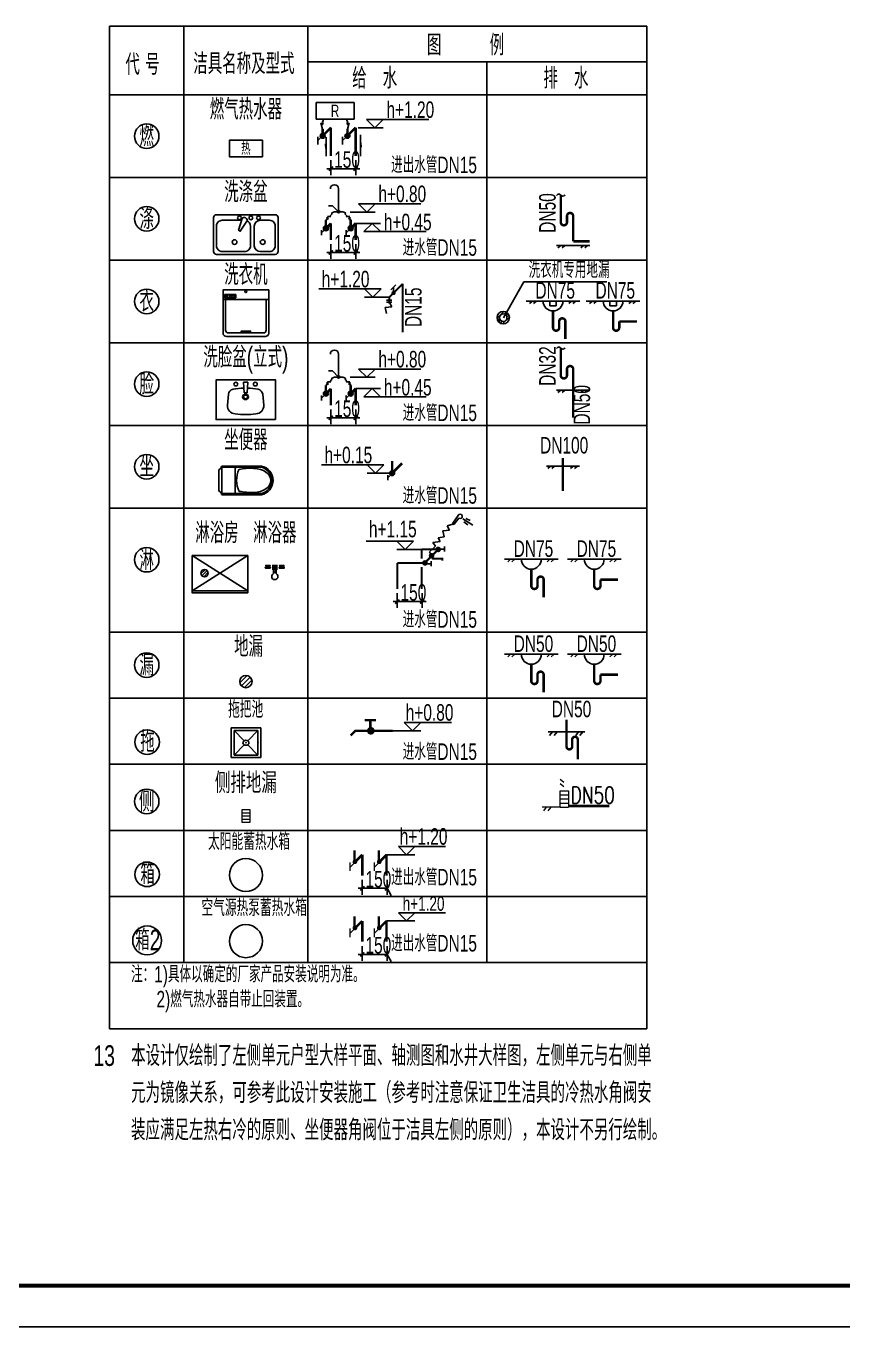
# Model space of a CAD drawing. Extents: x 27938 to 1507990, y 110129 to 923079.
# Drawn here: x 1222480 to 1232365, y 516555 to 532296 of the extents above; entities that cross this region are included whole.
import ezdxf
from ezdxf.enums import TextEntityAlignment as Align

# ---------------------------------------------------------------- set-up
doc = ezdxf.new("R2010")
doc.units = 0
doc.header["$LTSCALE"] = 1000
doc.header["$MEASUREMENT"] = 0
for name, color, linetype in [('S-公用说明', 7, 'Continuous'), ('S_GG公共标注', 7, 'Continuous'), ('TWT_TITLE', 7, 'Continuous'), ('图框', 140, 'Continuous')]:
    doc.layers.add(name, color=color, linetype=linetype)
doc.layers.add('S－GG公共标注', color=7, linetype='Continuous', lineweight=25)
doc.styles.add('HZTXT', font='COMPLEX', dxfattribs={"width": 0.7, "bigfont": 'HZTXT'})
doc.styles.add('中西文等高字体', font='HZTXT_E.shx', dxfattribs={"width": 0.7, "height": 4, "bigfont": 'hztxt.shx'})

# ---------------------------------------------------------------- blocks, each defined once
blk = doc.blocks.new('$TwtSys$00000327')
for p, q in [((-94, -9, 0), (9, 94, 0)), ((-9, -94, 0), (94, 9, 0)), ((12, 55, 0), (42, 84, 0)), ((40, 40, 0), (66, 66, 0)), ((55, 12, 0), (84, 42, 0)), ((-84, -42, 0), (-55, -12, 0)), ((-66, -66, 0), (-40, -40, 0)), ((-42, -84, 0), (-12, -55, 0))]:
    blk.add_line(p, q)
for radius in [94, 56.4]:
    blk.add_circle((0, 0, 0), radius)
blk = doc.blocks.new('_ArchTick')
at = {"color": 0, "linetype": 'ByBlock', "const_width": 0.4}
blk.add_lwpolyline([(-0.5, -0.5), (0.5, 0.5)], dxfattribs=at)

msp = doc.modelspace()

# ---------------------------------------------------------------- hatches: boundary and pattern name
at = {"layer": 'S_GG公共标注'}
h = msp.add_hatch(color=150, dxfattribs=at)
h.paths.add_polyline_path([(1226039.5, 530968.2, 0.4142136), (1226069.5, 530938.2), (1226069.5, 530968.2)])
h.paths.add_polyline_path([(1226069.5, 530938.2, 0.4142136), (1226099.5, 530968.2, 0.4142136), (1226069.5, 530998.2)])
h.paths.add_polyline_path([(1226069.5, 530998.2, 0.4142136), (1226039.5, 530968.2), (1226069.5, 530968.2)])
h = msp.add_hatch(color=150, dxfattribs=at)
h.paths.add_polyline_path([(1226339.3, 530968.2, 0.4142136), (1226369.3, 530938.2), (1226369.3, 530968.2)])
h.paths.add_polyline_path([(1226369.3, 530938.2, 0.4142136), (1226399.3, 530968.2, 0.4142136), (1226369.3, 530998.2)])
h.paths.add_polyline_path([(1226369.3, 530998.2, 0.4142136), (1226339.3, 530968.2), (1226369.3, 530968.2)])
for points in [[(1226527.2, 530978.9), (1226527.2, 530828.9), (1226547.2, 530828.9)], [(1226111.7, 530723.1), (1226111.7, 530873.1), (1226091.7, 530873.1)]]:
    msp.add_hatch(color=150, dxfattribs=at).paths.add_polyline_path(points)
h = msp.add_hatch(color=150, dxfattribs=at)
h.paths.add_polyline_path([(1226277, 530049.5, -0.4142136), (1226262, 530034.5), (1226262, 530049.5)])
h.paths.add_polyline_path([(1226262, 530034.5, -0.4142136), (1226247, 530049.5, -0.4142136), (1226262, 530064.5)])
h.paths.add_polyline_path([(1226262, 530064.5, -0.4142136), (1226277, 530049.5), (1226262, 530049.5)])
h = msp.add_hatch(color=150, dxfattribs=at)
h.paths.add_polyline_path([(1226087.6, 529827.8, 0.4142136), (1226130.1, 529827.8), (1226108.9, 529849)])
h.paths.add_polyline_path([(1226130.1, 529827.8, 0.4142136), (1226130.1, 529870.3, 0.4142136), (1226087.6, 529870.3)])
h.paths.add_polyline_path([(1226087.6, 529870.3, 0.4142136), (1226087.6, 529827.8), (1226108.9, 529849)])
h = msp.add_hatch(color=150, dxfattribs=at)
h.paths.add_polyline_path([(1226387.6, 529827.8, 0.4142136), (1226430.1, 529827.8), (1226408.9, 529849)])
h.paths.add_polyline_path([(1226430.1, 529827.8, 0.4142136), (1226430.1, 529870.3, 0.4142136), (1226387.6, 529870.3)])
h.paths.add_polyline_path([(1226387.6, 529870.3, 0.4142136), (1226387.6, 529827.8), (1226408.9, 529849)])
h = msp.add_hatch(color=150, dxfattribs=at)
h.paths.add_polyline_path([(1226277, 528049.5, -0.4142136), (1226262, 528034.5), (1226262, 528049.5)])
h.paths.add_polyline_path([(1226262, 528034.5, -0.4142136), (1226247, 528049.5, -0.4142136), (1226262, 528064.5)])
h.paths.add_polyline_path([(1226262, 528064.5, -0.4142136), (1226277, 528049.5), (1226262, 528049.5)])
h = msp.add_hatch(color=150, dxfattribs=at)
h.paths.add_polyline_path([(1226087.6, 527827.8, 0.4142136), (1226130.1, 527827.8), (1226108.9, 527849)])
h.paths.add_polyline_path([(1226130.1, 527827.8, 0.4142136), (1226130.1, 527870.3, 0.4142136), (1226087.6, 527870.3)])
h.paths.add_polyline_path([(1226087.6, 527870.3, 0.4142136), (1226087.6, 527827.8), (1226108.9, 527849)])
h = msp.add_hatch(color=150, dxfattribs=at)
h.paths.add_polyline_path([(1226387.6, 527827.8, 0.4142136), (1226430.1, 527827.8), (1226408.9, 527849)])
h.paths.add_polyline_path([(1226430.1, 527827.8, 0.4142136), (1226430.1, 527870.3, 0.4142136), (1226387.6, 527870.3)])
h.paths.add_polyline_path([(1226387.6, 527870.3, 0.4142136), (1226387.6, 527827.8), (1226408.9, 527849)])
h = msp.add_hatch(color=150, dxfattribs=at)
h.paths.add_polyline_path([(1226888.5, 526864.9, 0.4142136), (1226931, 526864.9), (1226909.7, 526886.1)])
h.paths.add_polyline_path([(1226931, 526864.9, 0.4142136), (1226931, 526907.3, 0.4142136), (1226888.5, 526907.3)])
h.paths.add_polyline_path([(1226888.5, 526907.3, 0.4142136), (1226888.5, 526864.9), (1226909.7, 526886.1)])

# ---------------------------------------------------------------- linework, layer by layer
at = {"layer": 'S-公用说明'}
for p, q in [((1223490.2, 532296.2), (1223490.2, 520163.7)), ((1223490.2, 532296.2), (1229990.2, 532296.2)), ((1224390.5, 532296.2), (1224390.5, 520963.7)), ((1225890.5, 532296.2), (1225890.5, 520963.7)), ((1229990.2, 532296.2), (1229990.2, 520163.7)), ((1225890.5, 531864.2), (1229990.2, 531864.2)), ((1228056.6, 531864.2), (1228056.6, 520963.7)), ((1223490.2, 531463.7), (1229990.2, 531463.7)), ((1223490.2, 530463.7), (1229990.2, 530463.7)), ((1223490.2, 530463.7), (1229990.2, 530463.7)), ((1223490.2, 530463.7), (1229990.2, 530463.7)), ((1223490.2, 529463.7), (1229624.1, 529463.7)), ((1223490.2, 529463.7), (1229624.1, 529463.7)), ((1223490.2, 529463.7), (1229990.2, 529463.7)), ((1223490.2, 528463.7), (1229990.2, 528463.7)), ((1223490.2, 527463.7), (1229990.2, 527463.7)), ((1223490.2, 526463.7), (1229990.2, 526463.7)), ((1223490.2, 526463.7), (1229990.2, 526463.7)), ((1223490.2, 524963.7), (1229624.1, 524963.7)), ((1223490.2, 524963.7), (1229990.2, 524963.7)), ((1223490.2, 524163.7), (1229990.2, 524163.7)), ((1229243.1, 523754.4), (1228798.8, 523754.4)), ((1228849.9, 523754.4), (1228815, 523712.4)), ((1228905.2, 523754.4), (1228870.3, 523712.4)), ((1229166.3, 523754.4), (1229131.4, 523712.4)), ((1229216.9, 523754.4), (1229182, 523712.4)), ((1223490.2, 523363.7), (1229990.2, 523363.7)), ((1223490.2, 522563.7), (1229990.2, 522563.7)), ((1223490.2, 521763.7), (1229990.2, 521763.7)), ((1223490.2, 520963.7), (1229990.2, 520963.7)), ((1223490.2, 520163.7), (1229990.2, 520163.7))]:
    msp.add_line(p, q, dxfattribs=at)
for centre, radius in [((1223940.4, 530963.7), 148.5), ((1223940.4, 529963.7), 148.5), ((1223940.4, 528963.7), 148.5), ((1223940.4, 527963.7), 148.5), ((1223940.4, 526963.7), 148.5), ((1223940.4, 525838.7), 148.5), ((1223940.4, 524563.7), 148.5), ((1223945.8, 523631.8), 148.5), ((1223945.8, 523631.8), 148.5), ((1223940.4, 522913.7), 148.5), ((1223945.8, 522031.8), 148.5), ((1223945.8, 522031.8), 148.5), ((1223945.8, 521231.8), 175)]:
    msp.add_circle(centre, radius, dxfattribs=at)
at = {"layer": 'S_GG公共标注', "color": 150}
for p, q in [((1225989.5, 531369.8), (1225989.5, 531169.8)), ((1226449.3, 531369.8), (1225989.5, 531369.8)), ((1226449.3, 531369.8), (1226449.3, 531169.8)), ((1226449.3, 531169.8), (1225989.5, 531169.8)), ((1226069.5, 531050.2), (1226049, 531125.1)), ((1226065.7, 531131.8), (1226075.7, 531151.3)), ((1226076.4, 531113.5), (1226065.7, 531131.8)), ((1226075.7, 531151.3), (1226071.9, 531169.8)), ((1226362.4, 531113.5), (1226373.2, 531131.8)), ((1226363.2, 531151.3), (1226367, 531169.8)), ((1226373.2, 531131.8), (1226363.2, 531151.3)), ((1226369.3, 531050.2), (1226389.9, 531125.1)), ((1226700.6, 531064.3), (1226600.6, 531164.3)), ((1226600.6, 531164.3), (1227353.6, 531164.3)), ((1226700.6, 531064.3), (1226800.6, 531164.3)), ((1226090.8, 530989.4), (1226010.9, 530909.5)), ((1226055.8, 531100.2), (1226076.4, 531113.5)), ((1226383, 531100.2), (1226362.4, 531113.5)), ((1226500.6, 531064.3), (1226800.6, 531064.3)), ((1226010.9, 530956.2), (1226010.9, 530862.8)), ((1226310.7, 530956.2), (1226310.7, 530862.8)), ((1226348.1, 530946.9), (1226310.7, 530909.5)), ((1226169.5, 530671.4), (1226169.5, 530492.7)), ((1226469.3, 530671.4), (1226469.3, 530492.7)), ((1226169.5, 530570), (1226119.5, 530570)), ((1226169.5, 530570), (1226469.3, 530570)), ((1226469.3, 530570), (1226519.3, 530570)), ((1226262.4, 530049), (1226262.4, 530325.5)), ((1226189.1, 530122.4), (1226138.8, 530122.4)), ((1226182.5, 530018.2), (1226162.1, 530001.5)), ((1226212.4, 530049), (1226180.1, 530034.7)), ((1226180.1, 530034.7), (1226182.5, 530018.2)), ((1226262.4, 530049), (1226189.1, 530122.4)), ((1226212.4, 530049), (1226312.4, 530049)), ((1226312.4, 530049), (1226344.8, 530034.7)), ((1226344.8, 530034.7), (1226342.3, 530018.2)), ((1226342.3, 530018.2), (1226362.8, 530001.5)), ((1226403.4, 530045.7), (1226703.4, 530045.7)), ((1226603.4, 530045.7), (1226503.4, 530145.7)), ((1226503.4, 530145.7), (1227256.3, 530145.7)), ((1226603.4, 530045.7), (1226703.4, 530145.7)), ((1226125, 529958.2), (1226108.9, 529949)), ((1226136.7, 529985.1), (1226117.4, 529974.7)), ((1226117.4, 529974.7), (1226141.5, 529962)), ((1226141.5, 529962), (1226125, 529958.2)), ((1226169.6, 529992.9), (1226126.7, 529991.3)), ((1226126.7, 529991.3), (1226136.7, 529985.1)), ((1226162.1, 530001.5), (1226169.6, 529992.9)), ((1226362.8, 530001.5), (1226355.3, 529992.9)), ((1226355.3, 529992.9), (1226398.2, 529991.3)), ((1226407.5, 529974.7), (1226383.4, 529962)), ((1226383.4, 529962), (1226399.9, 529958.2)), ((1226398.2, 529991.3), (1226388.2, 529985.1)), ((1226388.2, 529985.1), (1226407.5, 529974.7)), ((1226399.9, 529958.2), (1226416, 529949)), ((1226469.5, 529908.6), (1226769.5, 529908.6)), ((1226669.5, 529908.6), (1226569.5, 529808.6)), ((1226669.5, 529908.6), (1226769.5, 529808.6)), ((1226108.9, 529847.9), (1226055.2, 529794.3)), ((1226055.2, 529824.3), (1226055.2, 529764.3)), ((1226408.9, 529847.9), (1226355.2, 529794.3)), ((1226355.2, 529824.3), (1226355.2, 529764.3)), ((1226569.5, 529808.6), (1227322.5, 529808.6)), ((1226169.5, 529555.8), (1226119.5, 529555.8)), ((1226169.5, 529657.2), (1226169.5, 529478.5)), ((1226169.5, 529555.8), (1226469.3, 529555.8)), ((1226469.3, 529657.2), (1226469.3, 529478.5)), ((1226469.3, 529555.8), (1226519.3, 529555.8)), ((1228900.9, 529641.4), (1229300.9, 529641.4)), ((1228950.9, 529641.4), (1228916.5, 529612.3)), ((1229000.9, 529641.4), (1228966.5, 529612.3)), ((1229225.9, 529641.4), (1229191.5, 529612.3)), ((1229275.9, 529641.4), (1229241.5, 529612.3)), ((1226776.5, 529114.5), (1226023.5, 529114.5)), ((1226676.5, 529014.5), (1226576.5, 529114.5)), ((1226676.5, 529014.5), (1226776.5, 529114.5)), ((1226896.1, 529103), (1226956.2, 529163.2)), ((1226926.1, 529066.8), (1226926.1, 529133.3)), ((1228255.7, 528763.7), (1228504.2, 529201.7)), ((1228504.2, 529201.7), (1229509.5, 529201.7)), ((1225413.4, 528988), (1224867, 528988)), ((1226876.5, 529014.5), (1226576.5, 529014.5)), ((1226841.9, 528979.2), (1226907.9, 528979.2)), ((1226841.9, 528955.6), (1226907.9, 528955.6)), ((1226878.8, 528949.2), (1226906.4, 528898.1)), ((1228531.7, 528968.9), (1229181.7, 528968.9)), ((1228606.7, 528968.9), (1228572.4, 528939.9)), ((1228656.7, 528968.9), (1228622.4, 528939.9)), ((1228816.7, 528968.9), (1228816.7, 528908.9)), ((1228896.7, 528968.9), (1228896.7, 528908.9)), ((1229081.7, 528968.9), (1229047.4, 528939.9)), ((1229131.7, 528968.9), (1229097.4, 528939.9)), ((1229258.6, 528968.9), (1229908.6, 528968.9)), ((1229333.6, 528968.9), (1229299.2, 528939.9)), ((1229383.6, 528968.9), (1229349.2, 528939.9)), ((1229543.6, 528968.9), (1229543.6, 528908.9)), ((1229623.6, 528968.9), (1229623.6, 528908.9)), ((1229808.6, 528968.9), (1229774.2, 528939.9)), ((1229858.6, 528968.9), (1229824.2, 528939.9)), ((1226906.4, 528898.1), (1226824.4, 528891.1)), ((1226824.4, 528891.1), (1226841.5, 528819.6)), ((1228816.7, 528908.9), (1228896.7, 528908.9)), ((1229543.6, 528908.9), (1229623.6, 528908.9)), ((1226262.4, 528049), (1226262.4, 528325.5)), ((1226603.4, 528045.7), (1226503.4, 528145.7)), ((1226503.4, 528145.7), (1227256.3, 528145.7)), ((1226603.4, 528045.7), (1226703.4, 528145.7)), ((1225109.7, 527987.2), (1225118.5, 527858.3)), ((1225164.2, 527987.2), (1225109.7, 527987.2)), ((1225155.4, 527858.3), (1225164.2, 527987.2)), ((1226136.7, 527985.1), (1226117.4, 527974.7)), ((1226117.4, 527974.7), (1226141.5, 527962)), ((1226169.6, 527992.9), (1226126.7, 527991.3)), ((1226126.7, 527991.3), (1226136.7, 527985.1)), ((1226189.1, 528122.4), (1226138.8, 528122.4)), ((1226182.5, 528018.2), (1226162.1, 528001.5)), ((1226162.1, 528001.5), (1226169.6, 527992.9)), ((1226212.4, 528049), (1226180.1, 528034.7)), ((1226180.1, 528034.7), (1226182.5, 528018.2)), ((1226262.4, 528049), (1226189.1, 528122.4)), ((1226212.4, 528049), (1226312.4, 528049)), ((1226312.4, 528049), (1226344.8, 528034.7)), ((1226344.8, 528034.7), (1226342.3, 528018.2)), ((1226342.3, 528018.2), (1226362.8, 528001.5)), ((1226362.8, 528001.5), (1226355.3, 527992.9)), ((1226355.3, 527992.9), (1226398.2, 527991.3)), ((1226407.5, 527974.7), (1226383.4, 527962)), ((1226398.2, 527991.3), (1226388.2, 527985.1)), ((1226388.2, 527985.1), (1226407.5, 527974.7)), ((1226403.4, 528045.7), (1226703.4, 528045.7)), ((1224929.8, 527840.4), (1224917.9, 527709.2)), ((1225118.5, 527858.3), (1225155.4, 527858.3)), ((1225344.1, 527840.4), (1225356, 527709.2)), ((1226108.9, 527847.9), (1226055.2, 527794.3)), ((1226055.2, 527824.3), (1226055.2, 527764.3)), ((1226125, 527958.2), (1226108.9, 527949)), ((1226141.5, 527962), (1226125, 527958.2)), ((1226408.9, 527847.9), (1226355.2, 527794.3)), ((1226355.2, 527824.3), (1226355.2, 527764.3)), ((1226383.4, 527962), (1226399.9, 527958.2)), ((1226399.9, 527958.2), (1226416, 527949)), ((1226469.5, 527908.6), (1226769.5, 527908.6)), ((1226669.5, 527908.6), (1226569.5, 527808.6)), ((1226669.5, 527908.6), (1226769.5, 527808.6)), ((1228900.9, 527889), (1229300.9, 527889)), ((1228950.9, 527889), (1228916.5, 527860)), ((1229000.9, 527889), (1228966.5, 527860)), ((1229225.9, 527889), (1229191.5, 527860)), ((1229275.9, 527889), (1229241.5, 527860)), ((1226169.5, 527657.2), (1226169.5, 527478.5)), ((1226469.3, 527657.2), (1226469.3, 527478.5)), ((1226569.5, 527808.6), (1227322.5, 527808.6)), ((1226169.5, 527555.8), (1226119.5, 527555.8)), ((1226169.5, 527555.8), (1226469.3, 527555.8)), ((1226469.3, 527555.8), (1226519.3, 527555.8)), ((1224814.9, 526918), (1224814.9, 526678.4)), ((1224840.3, 526953.5), (1224840.3, 526954.2)), ((1224848.3, 526945.4), (1224848.3, 526650.6)), ((1224858.7, 526972.6), (1225329.2, 526972.6)), ((1225011.7, 526945.4), (1225011.7, 526650.6)), ((1225328.2, 526956.6), (1225027.7, 526956.3)), ((1226809.7, 526986.1), (1226056.8, 526986.1)), ((1226709.7, 526886.1), (1226609.7, 526986.1)), ((1226909.7, 526886.1), (1226609.7, 526886.1)), ((1226709.7, 526886.1), (1226809.7, 526986.1)), ((1226909.7, 526884.9), (1226856.1, 526831.3)), ((1228776.6, 526970), (1229176.6, 526970)), ((1228826.6, 526970), (1228792.3, 526941)), ((1228876.6, 526970), (1228842.3, 526941)), ((1229101.6, 526970), (1229067.3, 526941)), ((1229151.6, 526970), (1229117.3, 526941)), ((1226856.1, 526861.3), (1226856.1, 526801.3)), ((1224840.3, 526642.2), (1224840.3, 526642.9)), ((1225329.2, 526623.8), (1224858.7, 526623.8)), ((1225328.4, 526639.8), (1225027.9, 526639.8)), ((1227645.7, 526267.1), (1227577.1, 526246.7)), ((1227577.1, 526246.7), (1227604.7, 526195.6)), ((1227646.2, 526279.7), (1227707.4, 526372)), ((1227660.4, 526269.7), (1227716.5, 526342.1)), ((1227714.6, 526382.9), (1227714.7, 526383)), ((1227764.7, 526331.7), (1227887, 526256.8)), ((1227776.6, 526295.7), (1227824.2, 526259)), ((1227799.9, 526335.5), (1227855.2, 526311.9)), ((1227539.8, 526117.1), (1227468.2, 526103.6)), ((1227468.2, 526103.6), (1227492.1, 526059)), ((1227604.7, 526195.6), (1227522.7, 526188.6)), ((1227522.7, 526188.6), (1227539.8, 526117.1)), ((1227167, 526063.2), (1226594.6, 526063.2)), ((1227067, 525963.2), (1226967, 526063.2)), ((1227267, 525963.2), (1226967, 525963.2)), ((1227067, 525963.2), (1227167, 526063.2)), ((1227434, 526001.3), (1227362.4, 525933.3)), ((1227362.4, 525933.3), (1227383.2, 525892.1)), ((1227492.1, 526059), (1227403.4, 526045.6)), ((1227403.4, 526045.6), (1227434, 526001.3)), ((1227473.1, 525967.5), (1227542.3, 525967.5)), ((1227542.3, 525936.7), (1227542.3, 525998.7)), ((1224490.5, 525888.7), (1225165.5, 525463.7)), ((1224490.5, 525463.7), (1225165.5, 525888.7)), ((1224490.5, 525888.7), (1225165.5, 525888.7)), ((1225165.5, 525888.7), (1225165.5, 525438.7)), ((1225485.5, 525742.4), (1225485.5, 525770.1)), ((1225495.5, 525742.4), (1225495.5, 525770.1)), ((1227312.6, 525789.8), (1227381.7, 525789.8)), ((1227381.7, 525759), (1227381.7, 525821)), ((1228268.9, 525843.9), (1228918.9, 525843.9)), ((1228343.9, 525843.9), (1228309.6, 525814.9)), ((1228393.9, 525843.9), (1228359.6, 525814.9)), ((1228818.9, 525843.9), (1228784.6, 525814.9)), ((1228868.9, 525843.9), (1228834.6, 525814.9)), ((1229030.6, 525843.9), (1229680.6, 525843.9)), ((1229105.6, 525843.9), (1229071.2, 525814.9)), ((1229155.6, 525843.9), (1229121.2, 525814.9)), ((1229580.6, 525843.9), (1229546.2, 525814.9)), ((1229630.6, 525843.9), (1229596.2, 525814.9)), ((1224650.5, 525720.1), (1224596.7, 525666.2)), ((1224672.3, 525708), (1224608.7, 525644.4)), ((1224684.4, 525686.2), (1224630.5, 525632.3)), ((1225485.5, 525753.5), (1225495.5, 525753.5)), ((1226972.6, 525332.1), (1226922.6, 525332.1)), ((1226972.6, 525433.5), (1226972.6, 525254.8)), ((1226972.6, 525332.1), (1227272.4, 525332.1)), ((1227272.4, 525433.5), (1227272.4, 525254.8)), ((1227272.4, 525332.1), (1227322.4, 525332.1)), ((1228268.9, 524693.9), (1228918.9, 524693.9)), ((1228343.9, 524693.9), (1228309.6, 524664.9)), ((1228393.9, 524693.9), (1228359.6, 524664.9)), ((1228818.9, 524693.9), (1228784.6, 524664.9)), ((1228868.9, 524693.9), (1228834.6, 524664.9)), ((1229030.6, 524693.9), (1229680.6, 524693.9)), ((1229105.6, 524693.9), (1229071.2, 524664.9)), ((1229155.6, 524693.9), (1229121.2, 524664.9)), ((1229580.6, 524693.9), (1229546.2, 524664.9)), ((1229630.6, 524693.9), (1229596.2, 524664.9)), ((1225067.4, 524347), (1225157.2, 524436.8)), ((1225087.5, 524310.7), (1225193.6, 524416.8)), ((1225123.8, 524290.6), (1225213.6, 524380.4)), ((1224961.5, 523803.5), (1224961.5, 523443.5)), ((1225321.5, 523803.5), (1224961.5, 523803.5)), ((1224997.5, 523773.5), (1224997.5, 523473.5)), ((1224997.5, 523773.5), (1225119, 523646.9)), ((1225285.5, 523773.5), (1224997.5, 523773.5)), ((1225285.5, 523773.5), (1225164, 523646.9)), ((1225285.5, 523473.5), (1225285.5, 523773.5)), ((1225321.5, 523443.5), (1225321.5, 523803.5)), ((1226915.3, 523768.5), (1227257.6, 523768.5)), ((1227157.6, 523768.5), (1227057.6, 523868.5)), ((1227057.6, 523868.5), (1227626.9, 523868.5)), ((1227157.6, 523768.5), (1227257.6, 523868.5)), ((1225119, 523600), (1224997.5, 523473.5)), ((1225164, 523600), (1225285.5, 523473.5)), ((1224961.5, 523443.5), (1225321.5, 523443.5)), ((1224997.5, 523473.5), (1225285.5, 523473.5)), ((1227085.3, 522267.9, 0), (1226985.3, 522367.9, 0)), ((1226985.3, 522367.9, 0), (1227554.6, 522367.9, 0)), ((1227085.3, 522267.9, 0), (1227185.3, 522367.9, 0)), ((1226843, 522267.9, 0), (1227185.3, 522267.9, 0)), ((1226548.7, 521863, 0), (1226498.7, 521863, 0)), ((1226548.7, 521964.4, 0), (1226548.7, 521785.7, 0)), ((1226548.7, 521863, 0), (1226848.5, 521863, 0)), ((1226848.5, 521964.4, 0), (1226848.5, 521785.7, 0)), ((1226848.5, 521863, 0), (1226898.5, 521775.6, 0)), ((1227085.3, 521467.9, 0), (1226985.3, 521567.9, 0)), ((1226985.3, 521567.9, 0), (1227554.6, 521567.9, 0)), ((1227085.3, 521467.9, 0), (1227185.3, 521567.9, 0)), ((1226843, 521467.9, 0), (1227185.3, 521467.9, 0)), ((1226548.7, 521063, 0), (1226498.7, 521063, 0)), ((1226548.7, 521164.4, 0), (1226548.7, 520985.7, 0)), ((1226548.7, 521063, 0), (1226848.5, 521063, 0)), ((1226848.5, 521164.4, 0), (1226848.5, 520985.7, 0)), ((1226848.5, 521063, 0), (1226898.5, 520975.6, 0))]:
    msp.add_line(p, q, dxfattribs=at)
for points, const_width in [([(1226069.5, 530968.2), (1226169.5, 531068.2)], 30), ([(1226069.5, 530968.2), (1226069.5, 531050.2)], 30), ([(1226169.5, 530722.8), (1226169.5, 531068.2)], 30), ([(1226369.3, 530968.2), (1226469.3, 531068.2)], 30), ([(1226369.3, 530968.2), (1226369.3, 531050.2)], 30), ([(1226469.3, 530722.8), (1226469.3, 531068.2)], 30), ([(1228950.9, 529922.3), (1228950.9, 530251.3)], 30), ([(1226108.9, 529849), (1226108.9, 529949)], 30), ([(1226108.9, 529847.9), (1226169.5, 529908.6)], 30), ([(1226169.5, 529908.6), (1226169.5, 529708.6)], 30), ([(1226408.9, 529849), (1226408.9, 529949)], 30), ([(1226408.9, 529847.9), (1226469.5, 529908.6)], 30), ([(1226469.5, 529908.6), (1226469.5, 529708.6)], 30), ([(1229025.9, 529922.3), (1229025.9, 529997.3)], 30), ([(1229100.9, 529691.4), (1229100.9, 529997.3)], 30), ([(1229100.9, 529691.4), (1229300.9, 529691.4)], 30), ([(1227038.9, 529177), (1226876.5, 529014.5)], 23.6), ([(1227038.9, 528589.8), (1227038.9, 529177)], 23.6), ([(1226876.5, 529014.5), (1226876.5, 528937.6)], 23.6), ([(1228950.9, 528069.9), (1228950.9, 528399)], 30), ([(1229025.9, 528069.9), (1229025.9, 528144.9)], 30), ([(1229100.9, 527557), (1229100.9, 528144.9)], 30), ([(1226108.9, 527849), (1226108.9, 527949)], 30), ([(1226108.9, 527847.9), (1226169.5, 527908.6)], 30), ([(1226169.5, 527908.6), (1226169.5, 527708.6)], 30), ([(1226408.9, 527849), (1226408.9, 527949)], 30), ([(1226408.9, 527847.9), (1226469.5, 527908.6)], 30), ([(1226469.5, 527908.6), (1226469.5, 527708.6)], 30), ([(1226909.7, 526884.9), (1226909.7, 527034.9)], 30), ([(1228976.6, 527070), (1228976.6, 526670)], 30), ([(1226909.7, 526884.9), (1227031.1, 527006.3)], 30), ([(1226972.6, 525800.6), (1227304.9, 525800.6), (1227483.9, 525979.6)], 23.6), ([(1227467, 525963.2), (1227267, 525963.2)], 23.6), ([(1227267, 525963.2), (1227267, 525850.6)], 23.6), ([(1226972.6, 525484.9), (1226972.6, 525800.6)], 23.6), ([(1227396.3, 525850), (1227527.7, 525850)], 23.6), ([(1227399.4, 525881.3), (1227399.4, 525842.2)], 23.6), ([(1227519.1, 525855.2), (1227519.1, 525825.8)], 23.6), ([(1227267, 525750.6), (1227267, 525484.9)], 23.6), ([(1226578.2, 523897.3), (1226713.8, 523897.3)], 30), ([(1226646, 523786.7), (1226646, 523897.3)], 30), ([(1229020.9, 523577.6), (1229020.9, 523905.3)], 30), ([(1226915.3, 523768.5), (1226465.3, 523768.5), (1226408.7, 523711.9)], 30), ([(1229088.5, 523577.6), (1229088.5, 523662.2)], 30), ([(1229156.2, 523421.7), (1229156.2, 523662.2)], 30)]:
    msp.add_lwpolyline(points, dxfattribs=dict(at, const_width=const_width))
for points in [[(1226527.2, 530722.8), (1226527.2, 530978.9)], [(1226111.7, 530949.7), (1226111.7, 530723.1)], [(1225197.4, 528582.9), (1225197.4, 528605), (1225140.5, 528605), (1225083.7, 528605), (1225083.7, 528582.9)], [(1225165.5, 525463.7), (1224490.5, 525463.7), (1224490.5, 525888.7)], [(1225458.6, 525768.4), (1225458.6, 525770.1)], [(1225467.5, 525770.1), (1225458.6, 525770.1)], [(1225458.6, 525768.4), (1225467.5, 525767)], [(1225467.5, 525768.4), (1225458.6, 525768.4)], [(1225460.6, 525768.4), (1225460.6, 525770.1)], [(1225503.5, 525770.1), (1225477.5, 525770.1)], [(1225490.5, 525768.4), (1225477.5, 525768.4)], [(1225490.5, 525768.4), (1225503.5, 525768.4)], [(1225522.4, 525770.1), (1225513.5, 525770.1)], [(1225522.4, 525768.4), (1225513.5, 525767)], [(1225513.5, 525768.4), (1225522.4, 525768.4)], [(1225522.4, 525768.4), (1225522.4, 525770.1)], [(1225433.3, 525764.2), (1225381.3, 525764.2)], [(1225475.5, 525689.4), (1225505.5, 525689.4)], [(1225475.5, 525683.4), (1225505.5, 525683.4)], [(1225503, 525765.5), (1225477.5, 525765.5)], [(1225481, 525727.4), (1225478, 525689.4)], [(1225478.4, 525725.4), (1225490.5, 525725.4)], [(1225502.5, 525727.4), (1225502.5, 525742.4), (1225478.5, 525742.4), (1225478.5, 525727.4)], [(1225502.5, 525727.4), (1225478.5, 525727.4)], [(1225502.7, 525725.4), (1225490.5, 525725.4)], [(1225500, 525727.4), (1225503, 525689.4)], [(1225503.5, 525765.5), (1225503, 525765.5)], [(1225547.8, 525764.2), (1225599.8, 525764.2)], [(1225165.5, 525438.7), (1224490.5, 525438.7), (1224490.5, 525463.7)]]:
    msp.add_lwpolyline(points, dxfattribs=at)
for points in [[(1225340.5, 530713.7), (1225340.5, 530913.7), (1224940.5, 530913.7), (1224940.5, 530713.7)], [(1224881.8, 529046.4), (1225018.9, 529046.4), (1225018.9, 529008), (1224881.8, 529008)], [(1224915.8, 529015.9), (1224893.2, 529015.9), (1224893.2, 529039.7), (1224915.8, 529039.7)], [(1224949, 529035.1), (1224938, 529035.1), (1224938, 529024.9), (1224949, 529024.9)], [(1224970.1, 529035.1), (1224959.2, 529035.1), (1224959.2, 529024.9), (1224970.1, 529024.9)], [(1224989.7, 529035.1), (1224978.8, 529035.1), (1224978.8, 529024.9), (1224989.7, 529024.9)], [(1225010.1, 529035.1), (1224999.2, 529035.1), (1224999.2, 529024.9), (1225010.1, 529024.9)], [(1225500.5, 527533.7), (1224780.5, 527533.7), (1224780.5, 528013.7), (1225500.5, 528013.7)], [(1225477.5, 525770.4), (1225477.5, 525716.4), (1225467.5, 525716.4), (1225467.5, 525770.4)], [(1225503.5, 525770.4), (1225503.5, 525716.4), (1225513.5, 525716.4), (1225513.5, 525770.4)]]:
    msp.add_lwpolyline(points, close=True, dxfattribs=at)
for points in [[(1229001.2, 530254.7, -0.5751829), (1228950.9, 530251.3, 0.6047455), (1228900.6, 530245.8, 16.9248276)], [(1225089.2, 529945.6), (1224854.2, 529945.6, 0.4142136), (1224785.1, 529876.5), (1224785.1, 529637.4, 0.4142136), (1224854.2, 529568.3), (1225127.5, 529568.3, 0.4142136), (1225196.6, 529637.4), (1225196.6, 529876.5, 0.2959448), (1225155.7, 529939.6)], [(1225130, 529978), (1225145.7, 529969, -0.4634647), (1225152.3, 529934.1), (1225073.1, 529814), (1225053.2, 529825.5), (1225096.9, 529966.1, -0.4707008), (1225130, 529978, 0.4707008)], [(1225315.2, 529945.6), (1225426.9, 529945.6, -0.4142136), (1225496, 529876.5), (1225496, 529637.4, -0.4142136), (1225426.9, 529568.3), (1225315.2, 529568.3, -0.4039279), (1225242.6, 529637.4), (1225242.6, 529876.5, -0.4039279), (1225315.2, 529945.6)], [(1224894.7, 528988), (1224894.7, 528614.9, 0.4142136), (1224926.7, 528582.9), (1225354.3, 528582.9, 0.4142136), (1225386.3, 528614.9), (1225386.3, 528988)], [(1229001.2, 528402.3, -0.5751829), (1228950.9, 528399, 0.6047455), (1228900.6, 528393.4, 16.9248276)], [(1224857.5, 526956.2, -0.1327153), (1224858.7, 526956.6), (1225000.4, 526956.6)], [(1225001.3, 526639.8), (1224858.7, 526639.8, -0.0682276), (1224858.1, 526639.9, -0.0682276)], [(1225435, 525746.3), (1225379.6, 525746.3), (1225377.2, 525746.3, 0.4142136), (1225375.6, 525744.7), (1225375.6, 525739.3, 0.4724722), (1225377.7, 525737.6), (1225434.8, 525737.6, 0.4724722), (1225436.9, 525739.3), (1225436.9, 525744.7, 0.4142136), (1225435.3, 525746.3), (1225432.9, 525746.3)], [(1225546.1, 525746.3), (1225601.5, 525746.3), (1225603.9, 525746.3, -0.4142136), (1225605.5, 525744.7), (1225605.5, 525739.3, -0.4724722), (1225603.3, 525737.6), (1225546.3, 525737.6, -0.4724722), (1225544.1, 525739.3), (1225544.1, 525744.7, -0.4142136), (1225545.7, 525746.3), (1225548.1, 525746.3)]]:
    msp.add_lwpolyline(points, format="xyb", dxfattribs=at)
at = {"layer": 'S_GG公共标注', "color": 150, "const_width": 30}
for points in [[(1229100.9, 529997.3, 1), (1229025.9, 529997.3)], [(1228950.9, 529922.3, 1), (1229025.9, 529922.3)], [(1229100.9, 528144.9, 1), (1229025.9, 528144.9)], [(1228950.9, 528069.9, 1), (1229025.9, 528069.9)], [(1229020.9, 523577.6, 1), (1229088.6, 523577.6)], [(1229156.2, 523662.2, 1), (1229088.5, 523662.2)]]:
    msp.add_lwpolyline(points, format="xyb", dxfattribs=at)
at = {"layer": 'S_GG公共标注', "color": 150}
for points in [[(1225530.5, 529568.3), (1225530.5, 529979.2, 0.4142136), (1225496, 530013.7), (1224785.1, 530013.7, 0.4142136), (1224750.5, 529979.2), (1224750.5, 529568.3, 0.4142136), (1224785.1, 529533.7), (1225496, 529533.7, 0.4142136)], [(1224904.5, 528539.1), (1225376.5, 528539.1, 0.4142136), (1225416.5, 528579.1), (1225416.5, 529103.7), (1224864.5, 529103.7), (1224864.5, 528579.1, 0.4142136)], [(1225418.1, 525750.8), (1225396.4, 525750.8), (1225396.4, 525750.8, 0.1826729), (1225381.3, 525764.2), (1225381.3, 525770.1), (1225433.3, 525770.1), (1225433.3, 525764.2, 0.1826729), (1225418.1, 525750.8)], [(1225562.9, 525750.8), (1225584.7, 525750.8), (1225584.7, 525750.8, -0.1826729), (1225599.8, 525764.2), (1225599.8, 525770.1), (1225547.8, 525770.1), (1225547.8, 525764.2, -0.1826729), (1225562.9, 525750.8)], [(1225502.5, 525727.4, 0.25), (1225478.5, 525727.4), (1225478.5, 525727.4), (1225475.5, 525689.4, 0.3333333), (1225475.5, 525683.4), (1225475.5, 525679.7, -0.1783332), (1225473.4, 525673.9), (1225461.6, 525660.1, 2.1664706), (1225519.5, 525660.1), (1225507.7, 525673.9, -0.1783332), (1225505.5, 525679.7), (1225505.5, 525683.4, 0.3333333), (1225505.5, 525689.4), (1225502.5, 525727.4)]]:
    msp.add_lwpolyline(points, format="xyb", close=True, dxfattribs=at)
for points, const_width in [([(1226936.6, 529075.1, -1), (1226917.5, 529056, -1)], 23.6), ([(1227450.1, 525963.2, 1), (1227483.9, 525963.2, 1)], 33.8), ([(1227290.2, 525799.8, 1), (1227324, 525799.8, 1)], 33.8), ([(1227370.9, 525887.3, 1), (1227404.6, 525887.3, 1)], 33.8), ([(1226621, 523768.5, 1), (1226683.5, 523768.5, 1)], 30)]:
    msp.add_lwpolyline(points, format="xyb", close=True, dxfattribs=dict(at, const_width=const_width))
at = {"layer": 'S_GG公共标注', "color": 150, "const_width": 30, "elevation": 0}
for points in [[(1228856.7, 528647), (1228856.7, 528848.9)], [(1229583.6, 528647), (1229583.6, 528848.9)], [(1228931.7, 528647), (1228931.7, 528722)], [(1229006.7, 528509.5), (1229006.7, 528722)], [(1229658.6, 528647), (1229658.6, 528722)], [(1229871.1, 528722), (1229658.6, 528722)], [(1228593.9, 525522), (1228593.9, 525723.9)], [(1228668.9, 525522), (1228668.9, 525597)], [(1228743.9, 525384.5), (1228743.9, 525597)], [(1229355.6, 525522), (1229355.6, 525723.9)], [(1229430.6, 525522), (1229430.6, 525597)], [(1229643.1, 525597), (1229430.6, 525597)], [(1228593.9, 524372), (1228593.9, 524573.9)], [(1229355.6, 524372), (1229355.6, 524573.9)], [(1228668.9, 524372), (1228668.9, 524447)], [(1228743.9, 524234.5), (1228743.9, 524447)], [(1229430.6, 524372), (1229430.6, 524447)], [(1229643.1, 524447), (1229430.6, 524447)], [(1226455.3, 522206.6), (1226455.3, 522323.7)], [(1226548.7, 522015.8), (1226548.7, 522267.9)], [(1226843, 522015.8), (1226843, 522267.9)], [(1226455.3, 521406.6), (1226455.3, 521523.7)], [(1226548.7, 521215.8), (1226548.7, 521467.9)], [(1226843, 521215.8), (1226843, 521467.9)]]:
    msp.add_lwpolyline(points, dxfattribs=at)
for points in [[(1229006.7, 528722, 1), (1228931.7, 528722)], [(1228856.7, 528647, 1), (1228931.7, 528647)], [(1229583.6, 528647, 1), (1229658.6, 528647)], [(1228743.9, 525597, 1), (1228668.9, 525597)], [(1228593.9, 525522, 1), (1228668.9, 525522)], [(1229355.6, 525522, 1), (1229430.6, 525522)], [(1228593.9, 524372, 1), (1228668.9, 524372)], [(1228743.9, 524447, 1), (1228668.9, 524447)], [(1229355.6, 524372, 1), (1229430.6, 524372)]]:
    msp.add_lwpolyline(points, format="xyb", dxfattribs=at)
at = {"layer": 'S_GG公共标注', "color": 150}
for centre, radius in [((1226069.5, 530968.2), 30), ((1226369.3, 530968.2), 30), ((1226262, 530049.5), 15), ((1225063.2, 529974.9), 23), ((1225201.4, 529974.9), 23), ((1225293.5, 529974.9), 23), ((1226108.9, 529849), 30), ((1226408.9, 529849), 30), ((1225003.9, 529681.6), 28.8), ((1225344, 529681.6), 28.8), ((1225140.5, 529083.3), 12.8), ((1226262, 528049.5), 15), ((1226108.9, 527849), 30), ((1226408.9, 527849), 30), ((1226909.7, 526886.1), 30), ((1224640.5, 525676.2), 45), ((1225140.5, 524363.7), 75), ((1225141.5, 522023.5), 200), ((1225141.5, 521223.5), 200)]:
    msp.add_circle(centre, radius, dxfattribs=at)
for centre, radius, start, end in [((1226212.4, 530325.5), 50, 0, 180), ((1228856.7, 528968.9), 120, 180, 0), ((1229583.6, 528968.9), 120, 180, 0), ((1226212.4, 528325.5), 50, 0, 180), ((1224834, 526918.7), 19.1, 108.40504, 182.16329), ((1224822.5, 526953.8), 17.9, 287.84896, 1.14073), ((1224858.7, 526954.2), 18.4, 90, 180), ((1224860.5, 526944.4), 12.2, 86.09142, 175.04226), ((1224999.5, 526944.4), 12.2, 4.95774, 93.90858), ((1225027.7, 526972.3), 16, 180.08849, 270.08848), ((1225327.3, 526800.9), 299.1, 154.67272, 206.81771), ((1225187.1, 526410.4), 534.6, 84.89639, 104.09898), ((1225292.7, 526798.2), 162.2, 281.8275, 78.1725), ((1225292.7, 526798.2), 178.2, 281.8275, 78.1725), ((1224834, 526677.7), 19.1, 177.83671, 251.59496), ((1224822.5, 526642.5), 17.9, 358.85927, 72.15104), ((1224858.7, 526642.2), 18.4, 180, 270), ((1224860, 526651.5), 11.8, 184.04332, 276.21872), ((1225000, 526651.5), 11.8, 263.78128, 355.95668), ((1225027.9, 526623.8), 16, 90, 180), ((1225215.1, 527557.7), 905.1, 260.15073, 271.23493), ((1227653.6, 526275.1), 8.71, 147.72789, 321.74265), ((1227732.4, 526363.3), 26.4, 233.07495, 160.70564), ((1228593.9, 525843.9), 120, 180, 0), ((1229355.6, 525843.9), 120, 180, 0), ((1225407.3, 525750.8), 6.99, 180, 219.50283), ((1225407.3, 525750.8), 6.99, 320.49717, 0), ((1225573.8, 525750.8), 6.99, 180, 219.50283), ((1225573.8, 525750.8), 6.99, 320.49717, 0), ((1228593.9, 524693.9), 120, 180, 0), ((1229355.6, 524693.9), 120, 180, 0)]:
    msp.add_arc(centre, radius, start, end, dxfattribs=at)
for centre, major_axis, ratio, start_param, end_param in [((1225019.3, 527963.1), (-23.5, 0), 0.9387755, 3.1415927, 9.424778), ((1225254.5, 527963.1), (-23.5, 0), 0.9387755, 3.1415927, 9.424778), ((1225000.2, 527835.8), (-70.6, 0), 0.9387755, -1.3537431, -0.0688971), ((1225136.9, 527253.6), (-705.6, 0), 0.9387755, -1.5390688, -1.3537431), ((1225136.9, 527808.5), (35.3, 0), 0.9387755, 4.712389, 10.9955743), ((1225136.9, 527808.5), (23.5, 0), 0.9387755, 4.712389, 10.9955743), ((1225136.9, 527253.6), (705.6, 0), 0.9387755, 1.3537431, 1.5390688), ((1225273.7, 527835.8), (-70.6, 0), 0.9387755, 3.2104897, 4.4953357), ((1225023.3, 527700.7), (-105.8, 0), 0.9387755, -0.0851096, 1.4681119), ((1225250.6, 527700.7), (105.8, 0), 0.9387755, -1.4681119, 0.0851096), ((1225136.9, 528735.9), (-1214.3, 0), 0.9387755, 1.4681118, 1.6734808), ((1225141.5, 523623.5), (-36, 0), 0.8333333, 1.5707963, 7.8539816)]:
    msp.add_ellipse(centre, major_axis=major_axis, ratio=ratio, start_param=start_param, end_param=end_param, dxfattribs=at)
at = {"layer": 'S_GG公共标注', "color": 150, "extrusion": (0, 0, -1)}
msp.add_ellipse((1225230.6, 526797.9), major_axis=(213.4, 0.3), ratio=0.6797465, start_param=-1.5510254, end_param=1.5531275, dxfattribs=at)
at = {"layer": 'S_GG公共标注', "color": 150}
for p in [(1225141.5, 523623.5), (1225285.5, 523623.5)]:
    msp.add_point(p, dxfattribs=at)
at = {"layer": 'S－GG公共标注', "color": 150, "lineweight": 20}
for p, q in [((1228944.6, 523181.5), (1228986.2, 523146.9)), ((1228944.6, 523181.5), (1228986.2, 523146.9)), ((1228944.6, 523131.2), (1228986.2, 523096.6)), ((1228944.6, 523131.2), (1228986.2, 523096.6)), ((1228944.6, 522843.4), (1228944.6, 523043.4)), ((1228944.6, 523043.4), (1229044.6, 523043.4)), ((1228944.6, 522993.4), (1229044.6, 522993.4)), ((1228944.6, 522943.4), (1229044.6, 522943.4)), ((1229044.6, 523043.4), (1229044.6, 522843.4)), ((1225090.5, 522776.2), (1225190.5, 522776.2)), ((1228944.6, 522843.4), (1228724.1, 522843.4)), ((1228774.8, 522843.4), (1228740.2, 522801.8)), ((1228829.7, 522843.4), (1228795.1, 522801.8)), ((1228944.6, 522893.4), (1229044.6, 522893.4)), ((1228944.6, 522843.4), (1229044.6, 522843.4)), ((1225090.5, 522738.7), (1225190.5, 522738.7)), ((1225090.5, 522701.2), (1225190.5, 522701.2)), ((1226400.8, 522118, 0), (1226482.9, 522200.1, 0)), ((1226400.8, 522072.9, 0), (1226400.8, 522176.1, 0)), ((1226695.2, 522118, 0), (1226777.3, 522200.1, 0)), ((1226695.2, 522072.9, 0), (1226695.2, 522176.1, 0)), ((1226400.8, 521318, 0), (1226482.9, 521400.1, 0)), ((1226400.8, 521272.9, 0), (1226400.8, 521376.1, 0)), ((1226695.2, 521318, 0), (1226777.3, 521400.1, 0)), ((1226695.2, 521272.9, 0), (1226695.2, 521376.1, 0))]:
    msp.add_line(p, q, dxfattribs=at)
msp.add_lwpolyline([(1225090.5, 522813.7), (1225090.5, 522663.7), (1225190.5, 522663.7), (1225190.5, 522813.7)], close=True, dxfattribs=at)
at = {"layer": 'S－GG公共标注', "color": 150, "lineweight": 20, "const_width": 31.2}
msp.add_lwpolyline([(1229540.2, 522858.4), (1229044.6, 522858.4)], dxfattribs=at)
at = {"layer": 'S－GG公共标注', "color": 150, "lineweight": 20, "const_width": 30, "elevation": 0}
for points in [[(1226749.6, 522206.6), (1226749.6, 522323.7)], [(1226465.4, 522185.6), (1226548.7, 522267.9)], [(1226759.7, 522185.6), (1226843, 522267.9)], [(1226749.6, 521406.6), (1226749.6, 521523.7)], [(1226465.4, 521385.6), (1226548.7, 521467.9)], [(1226759.7, 521385.6), (1226843, 521467.9)]]:
    msp.add_lwpolyline(points, dxfattribs=at)
for points in [[(1226473, 522183.5, -1), (1226446, 522183.5, -1)], [(1226767.3, 522183.5, -1), (1226740.3, 522183.5, -1)], [(1226473, 521383.5, -1), (1226446, 521383.5, -1)], [(1226767.3, 521383.5, -1), (1226740.3, 521383.5, -1)]]:
    msp.add_lwpolyline(points, format="xyb", close=True, dxfattribs=at)
at = {"layer": 'TWT_TITLE'}
msp.add_lwpolyline([(1189384.5, 516554.9), (1242250.5, 516554.9), (1242250.5, 546254.9), (1189384.5, 546254.9)], close=True, dxfattribs=at)
at = {"layer": 'TWT_TITLE', "const_width": 50}
msp.add_lwpolyline([(1190634.5, 517054.9), (1241750.5, 517054.9), (1241750.5, 545754.9), (1190634.5, 545754.9)], close=True, dxfattribs=at)
at = {"layer": '图框'}
msp.add_lwpolyline([(1189384.5, 546254.9), (1242250.5, 546254.9), (1242250.5, 516554.9), (1189384.5, 516554.9)], close=True, dxfattribs=at)
msp.add_lwpolyline([(1189384.5, 546254.9), (1242250.5, 546254.9), (1242250.5, 516554.9), (1189384.5, 516554.9)], close=True, dxfattribs=at)
at = {"layer": '图框', "const_width": 50}
msp.add_lwpolyline([(1241750.5, 517054.9), (1241750.5, 545754.9), (1190634.5, 545754.9), (1190634.5, 517054.9)], close=True, dxfattribs=at)

# ---------------------------------------------------------------- block references
at = {"layer": 'S_GG公共标注', "color": 150, "xscale": 50, "yscale": 50, "zscale": 50}
for p in [(1226169.5, 530570), (1226169.5, 529555.8), (1226169.5, 527555.8), (1226972.6, 525332.1), (1226548.7, 521863, 0), (1226548.7, 521063, 0)]:
    msp.add_blockref('_ArchTick', p, dxfattribs=at)
at = {"layer": 'S_GG公共标注', "color": 150, "rotation": 180}
for name, p, xscale, yscale, zscale in [('_ArchTick', (1226469.3, 530570), 50, 50, 50), ('_ArchTick', (1226469.3, 529555.8), 50, 50, 50), ('$TwtSys$00000327', (1228254.5, 528767.5, 0), 0.7999999998137355, 0.7999999998137355, 0.7999999998137355), ('_ArchTick', (1226469.3, 527555.8), 50, 50, 50), ('_ArchTick', (1227272.4, 525332.1), 50, 50, 50), ('_ArchTick', (1226848.5, 521863, 0), 50, 50, 50), ('_ArchTick', (1226848.5, 521063, 0), 50, 50, 50)]:
    msp.add_blockref(name, p, dxfattribs=dict(at, xscale=xscale, yscale=yscale, zscale=zscale))

# ---------------------------------------------------------------- texts
at = {"layer": 'S-公用说明', "style": '中西文等高字体', "width": 0.7}
for s, height, p in [('图         例', 250, (1227331.3, 531940.4)), ('代 号', 250, (1223682.8, 531704.9)), ('洁具名称及型式', 250, (1224504.1, 531714.7)), ('给   水', 250, (1226427, 531539.9)), ('排   水', 250, (1228740.4, 531539.9)), ('拖把池', 202.5, (1224925, 523926.6)), ('拖', 250, (1223863.3, 523513)), ('太阳能蓄热水箱', 202.5, (1224682.9, 522326.6)), ('箱', 250, (1223863.3, 521913)), ('空气源热泵蓄热水箱', 202.5, (1224602.6, 521526.6)), ('箱2', 250, (1223801.9, 521113)), ('13   本设计仅绘制了左侧单元户型大样平面、轴测图和水井大样图，左侧单元与右侧单', 250, (1223296.2, 519713.7)), ('       元为镜像关系，可参考此设计安装施工（参考时注意保证卫生洁具的冷热水角阀安', 250, (1223296.2, 519263.7)), ('       装应满足左热右冷的原则、坐便器角阀位于洁具左侧的原则），本设计不另行绘制。', 250, (1223296.2, 518813.7))]:
    msp.add_text(s, height=height, dxfattribs=at).set_placement(p)
at = {"layer": 'S-公用说明'}
for s, style, width, p in [('燃气热水器', '中西文等高字体', 0.7, (1225140.5, 531163.7)), ('洗涤盆', '中西文等高字体', 0.7, (1225140.5, 530163.7)), ('洗衣机', '中西文等高字体', 0.7, (1225140.5, 529163.7)), ('洗脸盆(立式)', '中西文等高字体', 0.7, (1225140.5, 528163.7)), ('坐便器', '中西文等高字体', 0.7, (1225140.5, 527163.7)), ('淋浴房', '中西文等高字体', 0.7, (1224790.5, 526038.7)), ('淋浴器', '中西文等高字体', 0.7, (1225490.5, 526038.7)), (' 地漏', '中西文等高字体', 0.7, (1225140.5, 524663.7)), ('侧排地漏', 'HZTXT', 0.75, (1225140.5, 523013.7))]:
    msp.add_text(s, height=250, dxfattribs=dict(at, style=style, width=width)).set_placement(p, align=Align.CENTER)
for s, style, width, p in [('燃', '中西文等高字体', 0.7, (1223940.4, 530963.7)), ('涤', '中西文等高字体', 0.7, (1223940.4, 529963.7)), ('衣', '中西文等高字体', 0.7, (1223940.4, 528963.7)), ('脸', '中西文等高字体', 0.7, (1223940.4, 527963.7)), ('坐', '中西文等高字体', 0.7, (1223940.4, 526963.7)), ('淋', '中西文等高字体', 0.7, (1223940.4, 525838.7)), ('漏', '中西文等高字体', 0.7, (1223940.4, 524563.7)), ('侧', 'HZTXT', 0.75, (1223940.4, 522913.7))]:
    msp.add_text(s, height=250, dxfattribs=dict(at, style=style, width=width)).set_placement(p, align=Align.MIDDLE_CENTER)
at = {"layer": 'S-公用说明', "style": '中西文等高字体', "width": 0.7}
for s, p in [('注：1)具体以确定的厂家产品安装说明为准。', (1223751.1, 520823.6)), ('2)燃气热水器自带止回装置。', (1224058.6, 520521.3))]:
    msp.add_text(s, height=200, dxfattribs=at).set_placement(p, align=Align.MIDDLE_LEFT)
at = {"layer": 'S_GG公共标注', "color": 150, "style": '中西文等高字体', "width": 0.7}
for s, p in [('R', (1226219.4, 531269.8)), ('热', (1225140.5, 530813.7))]:
    msp.add_text(s, height=150, dxfattribs=at).set_placement(p, align=Align.MIDDLE_CENTER)
for s, p in [(' h+1.20', (1226789.2, 531184.3)), ('150', (1226208.4, 530580.8)), (' h+0.80', (1226692, 530165.7)), (' h+0.45', (1226758.1, 529825.2)), ('150', (1226208.4, 529566.6)), ('洗衣机专用地漏', (1228561.2, 529247.2)), (' h+1.20', (1226006, 529134.5)), ('DN75', (1228643.7, 528997.9)), ('DN75', (1229370.6, 528997.9)), (' h+0.80', (1226692, 528165.7)), (' h+0.45', (1226758.1, 527825.2)), ('150', (1226208.4, 527566.6)), (' h+0.15', (1226039.3, 527006.1)), ('DN100', (1228700.3, 527123.8)), (' h+1.15', (1226577.1, 526109.8)), ('DN75', (1228380.9, 525872.9)), ('DN75', (1229142.6, 525872.9)), ('150', (1227011.5, 525342.9)), ('DN50', (1228380.9, 524722.9)), ('DN50', (1229142.6, 524722.9)), ('DN50', (1228841.2, 523932.5)), ('150', (1226587.5, 521873.8, 0)), ('150', (1226587.5, 521073.8, 0))]:
    msp.add_text(s, height=200, dxfattribs=at).set_placement(p)
for s, p in [('进出水管DN15', (1227936.4, 530516.2)), ('进水管DN15', (1227936.4, 529516.2)), ('进水管DN15', (1227936.4, 527516.2)), ('进水管DN15', (1227936.4, 526516.2)), ('进水管DN15', (1227936.4, 525016.2)), ('进水管DN15', (1227936.4, 523416.2)), ('进出水管DN15', (1227936.4, 521898.1)), ('进出水管DN15', (1227936.4, 521098.1))]:
    msp.add_text(s, height=200, dxfattribs=at).set_placement(p, align=Align.RIGHT)
for s, p in [('DN50', (1228888.8, 529794.6)), ('DN15', (1227265.8, 528653.8)), ('DN32', (1228888.8, 527942.2)), ('DN50', (1229305.5, 527473.8))]:
    msp.add_text(s, height=200, rotation=90, dxfattribs=at).set_placement(p)
for s, height, p in [('h+0.80', 200, (1227363, 523890.9)), ('h+1.20', 200, (1227290.8, 522390.3, 0)), ('h+1.20', 175, (1227290.8, 521590.3, 0))]:
    msp.add_text(s, height=height, dxfattribs=at).set_placement(p, align=Align.CENTER)
at = {"layer": 'S－GG公共标注', "color": 150, "lineweight": 20, "style": 'HZTXT', "width": 0.75}
msp.add_text('DN50', height=200, dxfattribs=at).set_placement((1229071, 522890.6))

doc.saveas('drawing.dxf')
